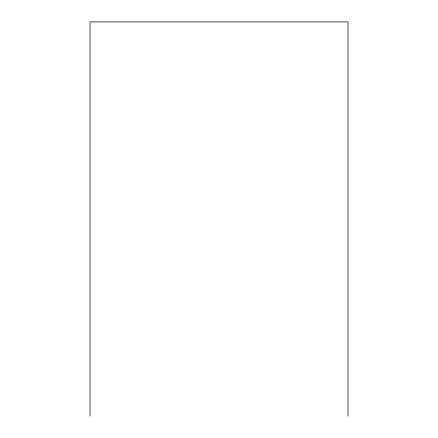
<?xml version="1.0" encoding="UTF-8"?>
<svg xmlns="http://www.w3.org/2000/svg" width="438" height="438" viewBox="0 0 438 438"><rect width="100%" height="100%" fill="white"/><g stroke="black" fill="none" stroke-linecap="round" stroke-linejoin="round"><path stroke-width="0.66" d="M347.991 416.1L347.991 21.9L90.009 21.9L90.009 416.1"/></g></svg>
